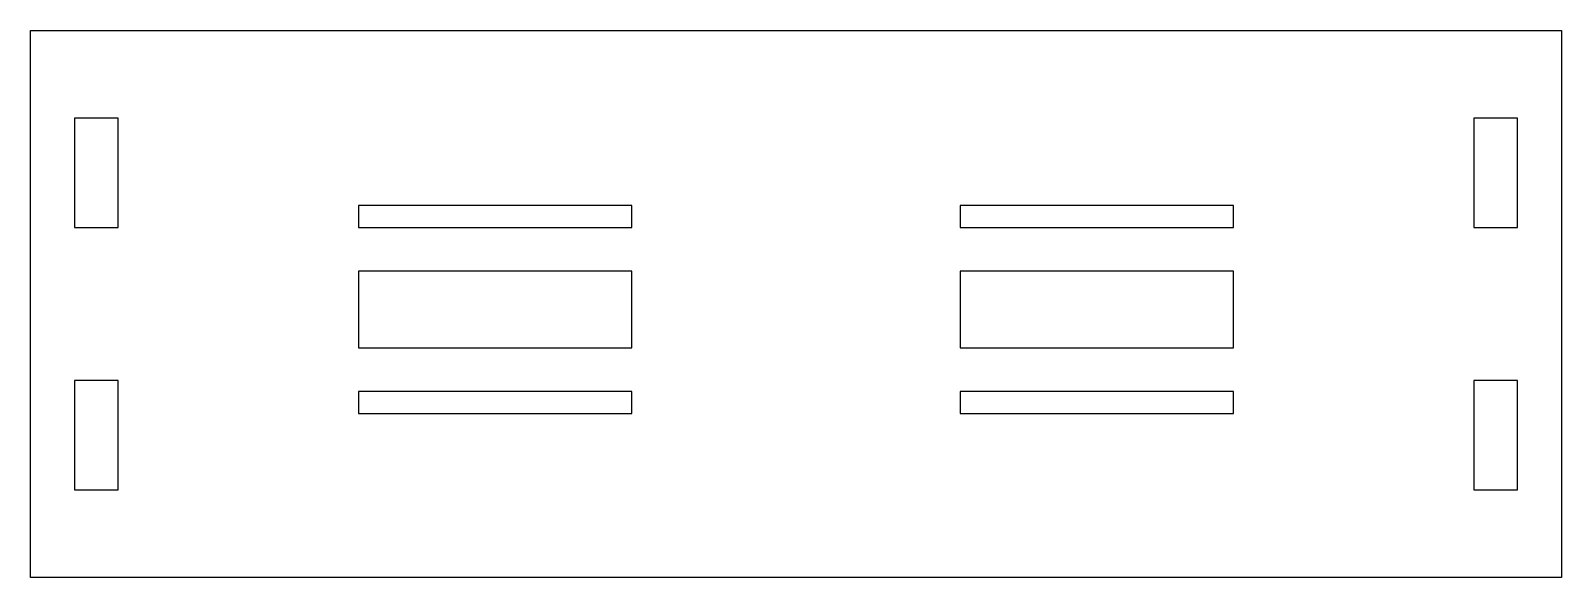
# Model space of a CAD drawing. Header units: millimetres. Extents: x -70 to 70, y -25 to 25.
import ezdxf

# ---------------------------------------------------------------- set-up
doc = ezdxf.new("R2010")
doc.units = ezdxf.units.MM
doc.layers.get('0').update_dxf_attribs({"linetype": 'CONTINUOUS'})

msp = doc.modelspace()

# ---------------------------------------------------------------- linework, layer by layer
for points in [[(70, -25), (-70, -25), (-70, 25), (70, 25)], [(-66, 7), (-62, 7), (-62, 17), (-66, 17)], [(66, 7), (66, 17), (62, 17), (62, 7)], [(-40, 7), (-15, 7), (-15, 9), (-40, 9)], [(40, 7), (40, 9), (15, 9), (15, 7)], [(-40, 3), (-40, -4), (-15, -4), (-15, 3)], [(15, -4), (40, -4), (40, 3), (15, 3)], [(-66, -17), (-62, -17), (-62, -7), (-66, -7)], [(66, -7), (62, -7), (62, -17), (66, -17)], [(-40, -8), (-40, -10), (-15, -10), (-15, -8)], [(15, -10), (40, -10), (40, -8), (15, -8)]]:
    msp.add_lwpolyline(points, close=True)

doc.saveas('drawing.dxf')
